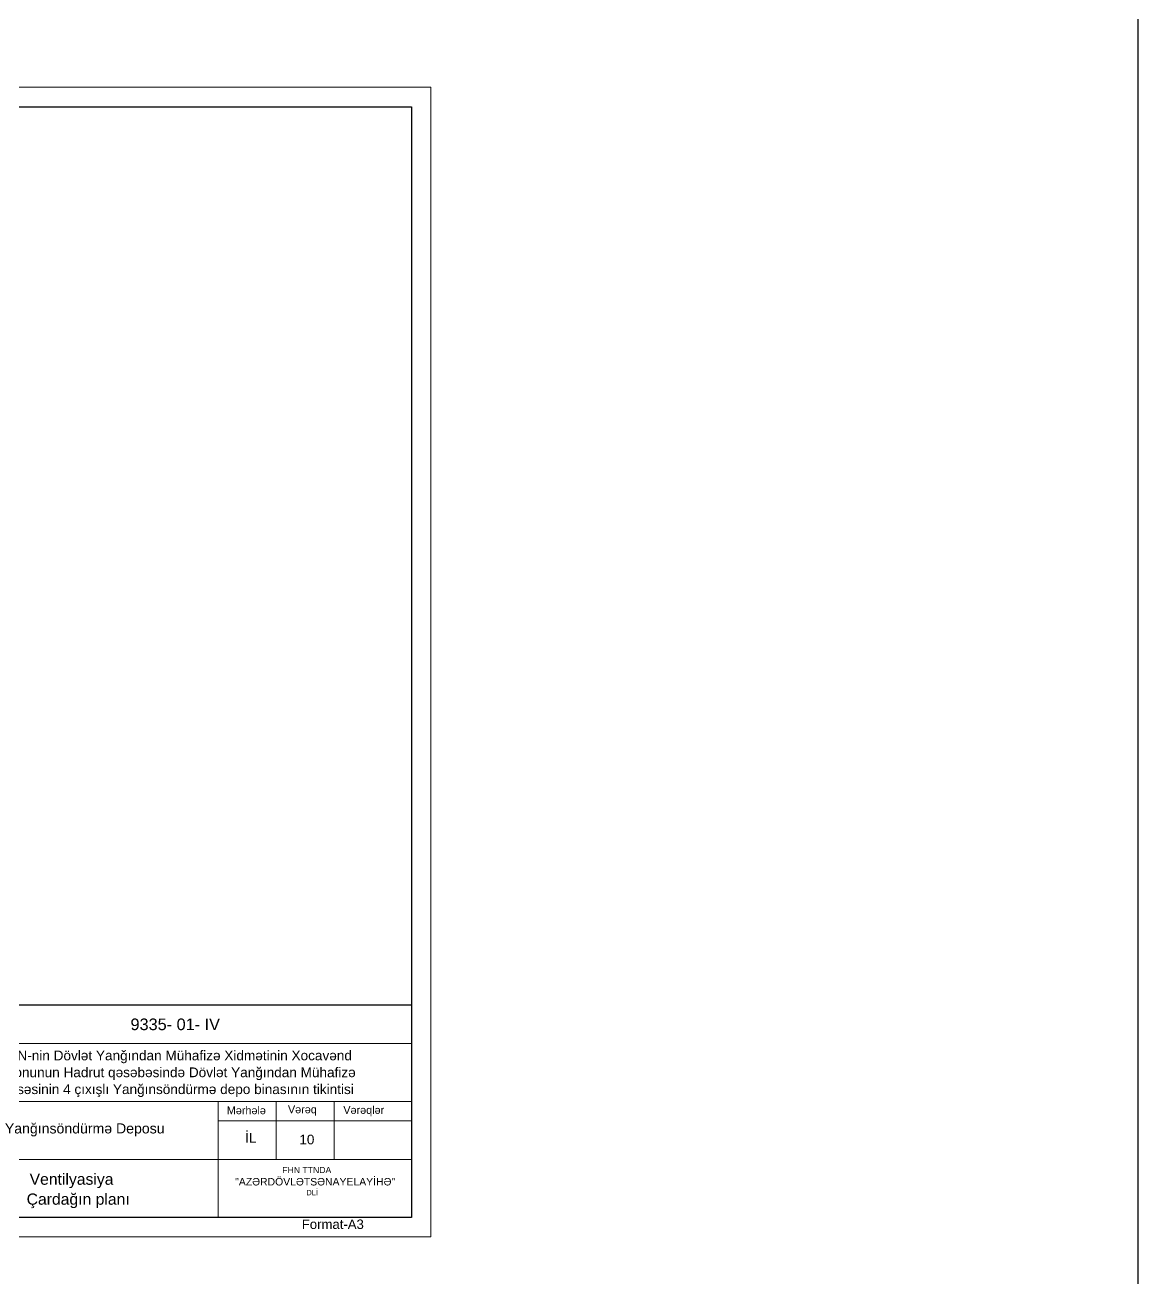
# Model space of a CAD drawing. Header units: millimetres. Extents: x 895788 to 1136524, y -21936 to 400945.
# Drawn here: x 1079146 to 1136524, y 269517 to 334123 of the extents above; entities that cross this region are included whole.
import ezdxf

# ---------------------------------------------------------------- set-up
doc = ezdxf.new("R2010")
doc.units = ezdxf.units.MM
for name, color, linetype, lineweight in [('0_Ном._пера__1_Ном._пера__7', 7, 'Continuous', 60), ('0_Ном._пера__21', 7, 'Continuous', 30), ('0_Ном._пера__21_Ном._пера__7', 7, 'Continuous', 60), ('0_Ном._пера__7_Ном._пера__7', 7, 'Continuous', 60), ('невидимка_Ном._пера__241_Ном._пера__7', 7, 'Continuous', 60), ('размер_Ном._пера__241_Ном._пера__7', 7, 'Continuous', 60)]:
    doc.layers.add(name, color=color, linetype=linetype, lineweight=lineweight)
doc.styles.get("Standard").update_dxf_attribs({"font": 'arial.ttf', "height": 400})
doc.styles.add('СГЕНЕРИР_СТИЛЬ_1', font='arial.ttf')

msp = doc.modelspace()

# ---------------------------------------------------------------- linework, layer by layer
at = {"lineweight": 30}
msp.add_line((1062147.884, 283606.401), (1099074.38, 283606.401), dxfattribs=at)
at = {"color": 4, "lineweight": 30}
msp.add_lwpolyline([(895787.88, 400945.385), (1136523.833, 400945.385), (1136523.833, -21935.758), (895787.88, -21935.758)], close=True, dxfattribs=at)
at = {"lineweight": 30, "flags": 128}
msp.add_lwpolyline([(1020231.322, 329914.223), (1099074.38, 329914.223), (1099074.38, 272628.254), (1020231.322, 272628.254)], close=True, dxfattribs=at)
at = {"layer": 'невидимка_Ном._пера__241_Ном._пера__7', "linetype": 'Continuous', "lineweight": 20, "flags": 128}
msp.add_lwpolyline([(1016239.268, 330912.237), (1100072.394, 330912.237), (1100072.394, 271630.241), (1016239.268, 271630.241)], close=True, dxfattribs=at)
at = {"layer": 'размер_Ном._пера__241_Ном._пера__7', "linetype": 'Continuous', "lineweight": 20}
for p, q in [((1062147.884, 281610.375), (1099074.38, 281610.375)), ((1062147.884, 278616.334), (1099074.38, 278616.334)), ((1089094.246, 278616.334), (1089094.246, 272628.254)), ((1092088.287, 278616.334), (1092088.287, 275622.294)), ((1095082.327, 278616.334), (1095082.327, 275622.294)), ((1089094.246, 277618.321), (1099074.38, 277618.321)), ((1062147.884, 275622.294), (1099074.38, 275622.294))]:
    msp.add_line(p, q, dxfattribs=at)

# ---------------------------------------------------------------- texts
at = {"color": 7}
for s, p in [('Ventilyasiya', (1079381.057, 274321.365)), ('Çardağın planı', (1079227.862, 273292.095))]:
    msp.add_text(s, height=580, dxfattribs=at).set_placement(p)
at = {"layer": '0_Ном._пера__1_Ном._пера__7', "linetype": 'Continuous', "attachment_point": 1, "style": 'СГЕНЕРИР_СТИЛЬ_1'}
for s, insert, char_height in [('{Mərhələ}', (1089547.513, 278358.564), 399.2054), ('{Vərəq}', (1092699.998, 278409.108), 399.2054), ('{Vərəqlər}', (1095555.536, 278377.262), 399.2054), ('{İL}', (1090496.025, 276991.773), 499.0067), ('{\\fArial|b0|i0|c238|p38;10}', (1093287.607, 276904.489), 499.0067), ('{      \\H0.888889x;                FHN TTNDA}', (1089587.92, 275240.696), 359.28482)]:
    msp.add_mtext(s, dxfattribs=dict(at, insert=insert, char_height=char_height))
at = {"layer": '0_Ном._пера__1_Ном._пера__7', "linetype": 'Continuous', "insert": (1089977.191, 274670.39), "char_height": 385.17884, "width": 10949.39629, "attachment_point": 1, "line_spacing_factor": 0.955666, "style": 'СГЕНЕРИР_СТИЛЬ_1'}
msp.add_mtext('{\\pt8639.2;"AZƏRDÖVLƏTSƏNAYELAYİHƏ"\\P\\pt8639.2;\\H0.909090x;                       \\H0.800001x;     DLİ}', dxfattribs=at)
at = {"layer": '0_Ном._пера__21', "linetype": 'Continuous', "insert": (1086773.184, 282589.852), "char_height": 600, "attachment_point": 5, "style": 'СГЕНЕРИР_СТИЛЬ_1'}
msp.add_mtext(' 933{\\fArial|b0|i0|c238|p38;5}- 01- {\\fArial|b0|i0|c238|p38;IV}', dxfattribs=at)
at = {"layer": '0_Ном._пера__21', "linetype": 'Continuous', "insert": (1086909.208, 280042.05), "char_height": 501.349004, "width": 20317.85924, "attachment_point": 5, "line_spacing_factor": 1.041182, "style": 'СГЕНЕРИР_СТИЛЬ_1'}
msp.add_mtext('\\A1;\\pxqc;{\\fArial|b0|i0|c204|p34;\\C7;FHN-nin Dövlət Yan\\fArial|b0|i0|c0|p34;ğı\\fArial|b0|i0|c204|p34;ndan Mühafizə Xidmətinin \\fArial|b0|i0|c238|p34;Xocavənd\\fArial|b0|i0|c204|p34; rayon\\fArial|b0|i0|c238|p34;unun Hadrut qəsəbəsində\\fArial|b0|i0|c204|p34; Dövlət Yan\\fArial|b0|i0|c0|p34;ğı\\fArial|b0|i0|c204|p34;ndan Mühafizə Hissəsinin 4 ç\\fArial|b0|i0|c0|p34;ı\\fArial|b0|i0|c204|p34;x\\fArial|b0|i0|c0|p34;ış\\fArial|b0|i0|c204|p34;l\\fArial|b0|i0|c0|p34;ı \\fArial|b0|i0|c204|p34;Yan\\fArial|b0|i0|c0|p34;ğı\\fArial|b0|i0|c204|p34;nsöndürmə depo binas\\fArial|b0|i0|c0|p34;ı\\fArial|b0|i0|c204|p34;n\\fArial|b0|i0|c0|p34;ı\\fArial|b0|i0|c204|p34;n tikintisi}', dxfattribs=at)
at = {"layer": '0_Ном._пера__21_Ном._пера__7', "linetype": 'Continuous', "insert": (1082221.569, 276811.103), "char_height": 519.79865, "attachment_point": 8, "style": 'СГЕНЕРИР_СТИЛЬ_1'}
msp.add_mtext('{Yanğınsöndürmə Deposu}', dxfattribs=at)
at = {"layer": '0_Ном._пера__7_Ном._пера__7', "linetype": 'Continuous', "insert": (1093412.774, 272282.19), "char_height": 485.1454, "attachment_point": 4, "style": 'СГЕНЕРИР_СТИЛЬ_1'}
msp.add_mtext('{Format-A3}', dxfattribs=at)

doc.saveas('drawing.dxf')
